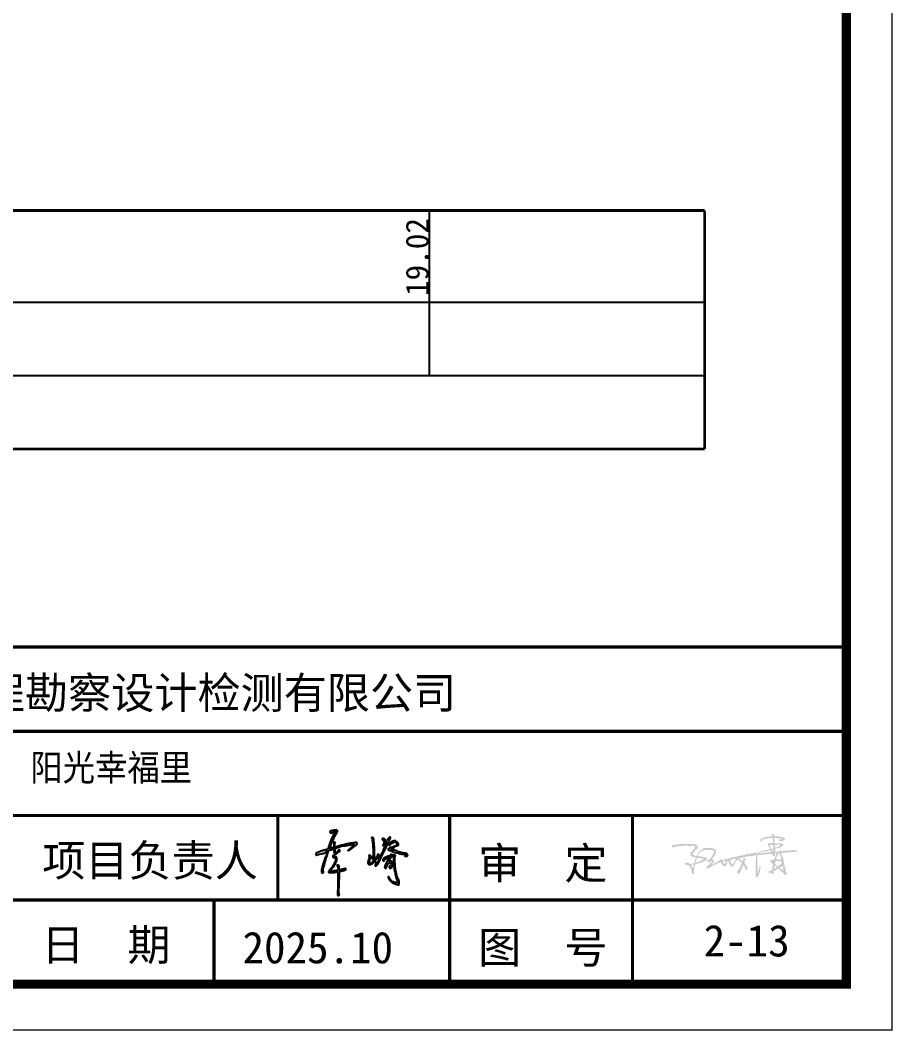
# Model space of a CAD drawing. Header units: millimetres. Extents: x -255 to 9196, y 129 to 426.
# Drawn here: x 5660.4 to 5755.6, y 129.3 to 239.4 of the extents above; entities that cross this region are included whole.
import ezdxf
from ezdxf.enums import TextEntityAlignment as Align

# ---------------------------------------------------------------- set-up
doc = ezdxf.new("R2010")
doc.units = ezdxf.units.MM
doc.layers.add('不打印', color=7, linetype='Continuous', plot=False)
doc.layers.add('地质-图框', color=7, linetype='Continuous')
doc.layers.add('地质-标注栏', color=7, linetype='Continuous')
doc.styles.add('LZ_PMT_LINE', font='', dxfattribs={"height": 2})
doc.styles.get("Standard").update_dxf_attribs({"font": 'simfang.ttf', "height": 2.5})
doc.styles.add('标注栏数据', font='simfang.ttf', dxfattribs={"width": 0.7, "height": 2.5})
doc.styles.get('LZ_PMT_LINE').set_extended_font_data('SimSun')

msp = doc.modelspace()

# ---------------------------------------------------------------- hatches: boundary and pattern name
at = {"linetype": 'Continuous'}
h = msp.add_hatch(color=0, dxfattribs=at)
edge = h.paths.add_edge_path()
edge.add_spline(control_points=[(5694.82, 151), (5694.82, 151), (5694.6, 150.97), (5694.47, 150.9), (5694.31, 150.82), (5694.19, 150.88), (5694.16, 150.96), (5694.2, 151.06), (5694.34, 151.04), (5694.51, 151.12), (5694.72, 151.15), (5695.03, 151.18), (5695, 150.96), (5694.94, 150.81), (5694.84, 150.66), (5694.75, 150.5), (5694.64, 150.33), (5694.54, 150.11), (5694.45, 149.84), (5694.31, 149.64), (5694.27, 149.43), (5694.21, 149.32), (5694.11, 149.16), (5694.28, 149.17), (5694.38, 149.22), (5694.51, 149.23), (5694.66, 149.25), (5694.59, 149.49), (5694.63, 149.64), (5694.59, 149.84), (5694.77, 149.84), (5694.71, 149.64), (5694.74, 149.49), (5694.72, 149.34), (5694.78, 149.25), (5694.98, 149.37), (5695.26, 149.42), (5695.67, 149.55), (5696.07, 149.63), (5696.46, 149.73), (5696.79, 149.73), (5697.01, 149.8), (5697.19, 149.73), (5697.09, 149.52), (5696.85, 149.35), (5696.56, 149.14), (5696.3, 148.98), (5696.18, 148.92), (5696.11, 148.89), (5696.21, 149), (5696.3, 149.07), (5696.5, 149.2), (5696.66, 149.34), (5696.79, 149.44), (5696.83, 149.55), (5696.67, 149.6), (5696.02, 149.38), (5695.39, 149.47), (5694.72, 149.11), (5694.75, 149.07), (5694.72, 148.95), (5694.77, 148.83), (5694.75, 148.68), (5694.84, 148.63), (5694.91, 148.75), (5695.02, 148.83), (5695.11, 148.92), (5695.18, 149), (5695.27, 148.98), (5695.25, 148.82), (5695.07, 148.73), (5694.91, 148.54), (5694.76, 148.45), (5694.67, 148.36), (5694.67, 148.29), (5694.7, 148.17), (5694.93, 148.24), (5694.98, 147.92), (5694.84, 147.58), (5694.62, 147.19), (5694.38, 146.87), (5694.24, 146.77), (5694.2, 146.68), (5694.38, 146.63), (5694.56, 146.7), (5694.83, 146.72), (5694.97, 146.74), (5695.09, 146.76), (5695.06, 146.91), (5695.06, 147.02), (5695.06, 147.18), (5694.93, 147.19), (5694.96, 147.38), (5695.2, 147.28), (5695.16, 147.06), (5695.22, 146.93), (5695.18, 146.77), (5695.47, 146.87), (5695.63, 146.9), (5695.81, 146.94), (5695.89, 146.98), (5695.91, 146.94), (5695.92, 146.9), (5695.92, 146.86), (5695.91, 146.81), (5695.86, 146.81), (5695.68, 146.74), (5695.49, 146.69), (5695.28, 146.67), (5695.26, 146.65), (5695.22, 146.65), (5695.24, 146.62), (5695.18, 146.28), (5695.23, 145.64), (5695.16, 144.87), (5695.15, 144.35), (5695.23, 144.12), (5695.18, 143.99), (5694.99, 144.04), (5695.03, 144.87), (5695.04, 145.58), (5695.03, 146.31), (5695.06, 146.49), (5695.02, 146.54), (5695, 146.6), (5694.81, 146.57), (5694.55, 146.5), (5694.29, 146.54), (5694.07, 146.48), (5694.05, 146.55), (5694.03, 146.61), (5694.06, 146.71), (5694.17, 146.87), (5694.44, 147.09), (5694.61, 147.43), (5694.74, 147.71), (5694.81, 147.89), (5694.82, 148.1), (5694.64, 148.16), (5694.47, 148.2), (5694.49, 148.36), (5694.61, 148.42), (5694.71, 148.48), (5694.73, 148.6), (5694.61, 148.67), (5694.6, 148.84), (5694.66, 149), (5694.57, 149.1), (5694.39, 149.01), (5694.22, 149), (5694.02, 148.91), (5693.98, 148.62), (5693.83, 148.22), (5693.63, 147.67), (5693.56, 147.23), (5693.42, 146.96), (5693.46, 146.82), (5693.44, 146.7), (5693.51, 146.6), (5693.47, 146.52), (5693.43, 146.47), (5693.36, 146.48), (5693.27, 146.49), (5693.25, 146.64), (5693.31, 147.16), (5693.54, 147.84), (5693.81, 148.51), (5693.81, 148.76), (5693.9, 148.86), (5693.77, 148.85), (5693.66, 148.57), (5693.18, 148.57), (5692.84, 148.49), (5692.71, 148.4), (5692.63, 148.46), (5692.64, 148.58), (5692.79, 148.69), (5693.04, 148.77), (5693.36, 148.93), (5693.67, 148.97), (5693.85, 149.05), (5693.98, 149.04), (5693.99, 149.26), (5694.23, 149.77), (5694.35, 150.46), (5694.75, 150.81), (5694.8, 150.89), (5694.83, 150.93), (5694.84, 150.96), (5694.86, 150.99), (5694.82, 151), (5694.82, 151)], knot_values=[0, 0, 0, 0, 0.197659, 0.38152, 0.566109, 0.652135, 0.748753, 0.807036, 0.92578, 1.122031, 1.368988, 1.626652, 1.76802, 1.918621, 2.118344, 2.300641, 2.476901, 2.727997, 3.020459, 3.30281, 3.467088, 3.639635, 3.748419, 3.829445, 4.003086, 4.123696, 4.214806, 4.40081, 4.667341, 4.776567, 4.878347, 5.011798, 5.239779, 5.391232, 5.421408, 5.561877, 5.912571, 6.38166, 6.788598, 7.158235, 7.581854, 7.75821, 7.879208, 8.024703, 8.302733, 8.776744, 9.113748, 9.171835, 9.21185, 9.282009, 9.431192, 9.655122, 9.945004, 10.084012, 10.156313, 10.23478, 10.492922, 12.265977, 12.308224, 12.341497, 12.381398, 12.643767, 12.73859, 12.784271, 12.894334, 13.057034, 13.22312, 13.293963, 13.355493, 13.427134, 13.691979, 13.931156, 14.154695, 14.230531, 14.280349, 14.357953, 14.559753, 14.73671, 15.127693, 15.701362, 16.09181, 16.245167, 16.284172, 16.325965, 16.693564, 16.937976, 17.092889, 17.140175, 17.268068, 17.432612, 17.543247, 17.640717, 17.742204, 17.919021, 18.124187, 18.330875, 18.38331, 18.514374, 18.915136, 19.05586, 19.094889, 19.129342, 19.171939, 19.2281, 19.253164, 19.30045, 19.335915, 19.866366, 19.900833, 19.91431, 19.956102, 19.971506, 20.016335, 20.975658, 21.868584, 22.374573, 22.482502, 22.597173, 22.697846, 22.941553, 24.708467, 25.088101, 25.161193, 25.220954, 25.277606, 25.350797, 25.711986, 26.113546, 26.20435, 26.256258, 26.30822, 26.383415, 26.54161, 26.923438, 27.405824, 27.649529, 27.849929, 27.988286, 28.210288, 28.334066, 28.448614, 28.601664, 28.712075, 28.802319, 28.905249, 29.053216, 29.28859, 29.3441, 29.421244, 29.800842, 29.895833, 30.034219, 30.598059, 31.241971, 31.744499, 31.964954, 32.082734, 32.192402, 32.311997, 32.392136, 32.448377, 32.505145, 32.585331, 32.68582, 32.890345, 34.212601, 34.822842, 34.959792, 35.019354, 35.099489, 35.175216, 35.910229, 36.17828, 36.27437, 36.332015, 36.438545, 36.566652, 36.87459, 37.22398, 37.642874, 37.759289, 37.851306, 37.959659, 38.310672, 39.66111, 39.8191, 39.895663, 39.943134, 39.968266, 39.993907, 40.020381, 40.020381, 40.020381, 40.020381], degree=3, periodic=0)
h = msp.add_hatch(color=0, dxfattribs=at)
edge = h.paths.add_edge_path()
edge.add_spline(control_points=[(5698.75, 150.19), (5698.75, 150.19), (5698.7, 150.37), (5698.87, 150.36), (5698.96, 150.23), (5698.99, 149.93), (5699.04, 149.38), (5699.02, 148.81), (5699.05, 148.29), (5699.08, 148.13), (5699.06, 147.94), (5699.13, 147.99), (5699.15, 148.1), (5699.25, 148.18), (5699.33, 148.25), (5699.35, 148.33), (5699.34, 148.41), (5699.36, 148.53), (5699.46, 148.52), (5699.54, 148.47), (5699.52, 148.38), (5699.46, 148.31), (5699.49, 148.22), (5699.57, 148.2), (5699.64, 148.28), (5699.88, 148.6), (5700.04, 149.21), (5700.28, 149.54), (5700.42, 149.81), (5700.24, 149.77), (5700.22, 149.63), (5700.13, 149.53), (5700.06, 149.44), (5699.91, 149.48), (5700.01, 149.61), (5700.05, 149.7), (5700.08, 149.76), (5700.09, 149.81), (5700.05, 149.85), (5700.07, 149.92), (5700.03, 149.99), (5699.96, 150.06), (5699.84, 150.09), (5699.87, 150.18), (5699.91, 150.23), (5699.94, 150.22), (5699.99, 150.22), (5700.05, 150.21), (5700.12, 150.18), (5700.22, 150.15), (5700.19, 150.05), (5700.13, 149.98), (5700.13, 149.9), (5700.13, 149.78), (5700.28, 149.92), (5700.41, 150.06), (5700.56, 150.26), (5700.7, 150.38), (5700.79, 150.35), (5700.79, 150.24), (5700.68, 150.09), (5700.41, 149.33), (5699.9, 148.52), (5699.57, 147.67), (5699.39, 147.43), (5699.31, 147.35), (5699.28, 147.25), (5699.19, 147.25), (5699.09, 147.22), (5699.1, 147.34), (5699.17, 147.41), (5699.18, 147.5), (5699.19, 147.64), (5699.26, 147.6), (5699.29, 147.58), (5699.36, 147.57), (5699.39, 147.71), (5699.48, 147.78), (5699.53, 147.92), (5699.43, 148.01), (5699.45, 148.12), (5699.33, 148.18), (5699.29, 147.98), (5699.15, 147.88), (5699.05, 147.69), (5698.91, 147.55), (5698.75, 147.45), (5698.59, 147.37), (5698.44, 147.37), (5698.31, 147.46), (5698.33, 147.72), (5698.41, 147.96), (5698.47, 148.21), (5698.41, 148.36), (5698.49, 148.44), (5698.57, 148.4), (5698.62, 148.3), (5698.75, 148.24), (5698.82, 148.17), (5698.89, 148.1), (5698.94, 148.19), (5698.89, 148.37), (5698.91, 148.81), (5698.86, 149.31), (5698.85, 149.75), (5698.77, 149.98), (5698.84, 150.11), (5698.75, 150.19), (5698.75, 150.19)], knot_values=[0, 0, 0, 0, 0.151641, 0.238659, 0.376664, 0.590515, 1.141021, 2.014882, 2.347755, 2.615323, 2.676021, 2.710593, 2.804102, 3.007035, 3.061602, 3.13322, 3.245143, 3.315186, 3.427304, 3.477072, 3.564265, 3.655727, 3.739894, 3.799056, 3.87173, 4.029935, 5.057343, 5.495043, 5.597064, 5.685824, 5.870477, 5.988218, 6.103187, 6.183129, 6.327156, 6.441553, 6.499549, 6.531273, 6.581438, 6.655339, 6.72585, 6.812621, 6.931223, 7.021295, 7.055988, 7.084035, 7.115588, 7.194681, 7.265663, 7.364865, 7.435714, 7.528285, 7.616981, 7.694766, 7.78323, 8.036039, 8.413504, 8.498284, 8.569266, 8.640116, 8.796808, 9.11983, 11.055099, 11.664171, 11.835983, 11.928577, 12.010113, 12.106825, 12.184086, 12.258206, 12.373062, 12.483201, 12.58762, 12.624928, 12.680159, 12.714126, 12.812598, 13.001774, 13.096833, 13.217036, 13.332331, 13.402875, 13.528845, 13.768977, 13.951307, 14.158673, 14.352187, 14.53796, 14.658549, 14.786357, 14.957076, 15.350749, 15.580771, 15.713776, 15.795278, 15.84804, 15.944469, 16.12046, 16.24941, 16.284195, 16.350242, 16.460828, 16.859637, 17.639134, 17.969349, 18.182657, 18.322554, 18.394148, 18.394148, 18.394148, 18.394148], degree=3, periodic=0)
edge = h.paths.add_edge_path()
edge.add_spline(control_points=[(5698.53, 148.08), (5698.53, 148.08), (5698.59, 148.16), (5698.68, 148.15), (5698.74, 148.06), (5698.84, 147.99), (5698.96, 147.97), (5698.99, 147.88), (5698.93, 147.81), (5698.87, 147.7), (5698.75, 147.56), (5698.6, 147.52), (5698.42, 147.56), (5698.48, 147.73), (5698.49, 147.88), (5698.51, 147.97), (5698.53, 148.08), (5698.53, 148.08)], knot_values=[0, 0, 0, 0, 0.075273, 0.154812, 0.252221, 0.377888, 0.530519, 0.569008, 0.63793, 0.773479, 0.964927, 1.137476, 1.253643, 1.402924, 1.561683, 1.692143, 1.765906, 1.765906, 1.765906, 1.765906], degree=3, periodic=0)
h = msp.add_hatch(color=0, dxfattribs=at)
edge = h.paths.add_edge_path()
edge.add_spline(control_points=[(5700.67, 149.48), (5700.67, 149.48), (5700.6, 149.51), (5700.63, 149.59), (5700.66, 149.65), (5700.69, 149.74), (5700.8, 149.79), (5700.9, 149.87), (5701.04, 149.93), (5701.16, 149.96), (5701.29, 150.01), (5701.34, 149.93), (5701.43, 149.91), (5701.51, 149.81), (5701.66, 149.74), (5701.68, 149.59), (5701.65, 149.45), (5701.33, 149.45), (5701.16, 149.18), (5700.92, 149.15), (5700.79, 148.99), (5701.36, 148.94), (5701.7, 148.76), (5702.19, 148.67), (5702.52, 148.61), (5702.65, 148.51), (5702.68, 148.4), (5702.63, 148.31), (5702.51, 148.3), (5702.44, 148.3), (5702.34, 148.32), (5702.38, 148.38), (5702.43, 148.4), (5702.46, 148.53), (5701.92, 148.47), (5701.6, 148.67), (5701.1, 148.74), (5700.84, 148.87), (5700.67, 148.96), (5700.53, 148.97), (5700.51, 149.06), (5700.57, 149.18), (5700.84, 149.22), (5701.12, 149.37), (5701.37, 149.44), (5701.58, 149.57), (5701.49, 149.72), (5701.37, 149.76), (5701.28, 149.87), (5701.14, 149.86), (5701.03, 149.72), (5700.85, 149.66), (5700.73, 149.56), (5700.72, 149.48), (5700.67, 149.48), (5700.67, 149.48)], knot_values=[0, 0, 0, 0, 0.068569, 0.120283, 0.209334, 0.288456, 0.410161, 0.543077, 0.67672, 0.831793, 0.968421, 0.997207, 1.096469, 1.208819, 1.397135, 1.525038, 1.6288, 1.79443, 2.318001, 2.461788, 2.508986, 2.880792, 3.402072, 4.029968, 4.268004, 4.406366, 4.496694, 4.587713, 4.670899, 4.818574, 4.863121, 4.909296, 4.982462, 5.020931, 5.274915, 5.995984, 6.445824, 6.716471, 6.880111, 7.020502, 7.069661, 7.134015, 7.408033, 7.793483, 8.071446, 8.264313, 8.338473, 8.530902, 8.628222, 8.742587, 8.884205, 9.139889, 9.29114, 9.346422, 9.364859, 9.364859, 9.364859, 9.364859], degree=3, periodic=0)
h = msp.add_hatch(color=256)
edge = h.paths.add_edge_path(flags=16)
edge.add_spline(control_points=[(5737.06, 147.65), (5737.05, 147.62), (5737.05, 147.57), (5737.11, 147.52), (5737.16, 147.49), (5737.21, 147.48), (5737.28, 147.49), (5737.29, 147.56), (5737.33, 147.61), (5737.35, 147.67), (5737.37, 147.72), (5737.35, 147.78), (5737.28, 147.78), (5737.21, 147.76), (5737.14, 147.75), (5737.12, 147.68), (5737.07, 147.69), (5737.06, 147.67), (5737.06, 147.65), (5737.06, 147.65)], knot_values=[0, 0, 0, 0, 1.094844, 2.010583, 2.936971, 3.772058, 4.559337, 5.371692, 6.406572, 7.298431, 8.125414, 8.707814, 9.723429, 10.914867, 11.774738, 12.831234, 13.232699, 13.516351, 13.791121, 13.791121, 13.791121, 13.791121], degree=3, periodic=0)
edge = h.paths.add_edge_path()
edge.add_spline(control_points=[(5731.47, 149.27), (5731.47, 149.31), (5731.47, 149.39), (5731.48, 149.45), (5731.47, 149.5), (5731.53, 149.5), (5731.65, 149.52), (5731.89, 149.57), (5732.2, 149.59), (5732.47, 149.64), (5732.72, 149.63), (5732.98, 149.63), (5733.25, 149.64), (5733.55, 149.63), (5733.76, 149.64), (5733.98, 149.63), (5734.11, 149.53), (5734.28, 149.46), (5734.32, 149.28), (5734.24, 149.08), (5734.02, 148.95), (5733.91, 148.72), (5733.76, 148.64), (5733.72, 148.5), (5733.91, 148.42), (5734.14, 148.24), (5734.24, 148.46), (5734.31, 148.62), (5734.48, 148.82), (5734.7, 149.01), (5734.91, 149.15), (5735.18, 149.21), (5735.46, 149.18), (5735.79, 149.21), (5736.03, 149.12), (5736.23, 149.02), (5736.27, 148.82), (5736.29, 148.62), (5736.16, 148.4), (5736.03, 148.19), (5735.9, 148.06), (5735.8, 147.98), (5735.84, 147.89), (5735.95, 147.96), (5736.09, 147.79), (5736.02, 147.56), (5735.86, 147.5), (5735.83, 147.42), (5735.86, 147.33), (5736.01, 147.44), (5736.1, 147.55), (5736.28, 147.6), (5736.41, 147.69), (5736.57, 147.77), (5736.68, 147.88), (5736.82, 147.98), (5736.93, 147.93), (5737.01, 147.8), (5737.19, 147.93), (5737.6, 148.03), (5738.29, 148.22), (5739.17, 148.4), (5740.02, 148.58), (5740.71, 148.7), (5741.23, 148.85), (5741.56, 148.89), (5741.82, 149.01), (5742, 148.99), (5742.19, 149.07), (5742.08, 149.21), (5742.05, 149.34), (5741.94, 149.45), (5741.93, 149.59), (5742, 149.71), (5742.17, 149.7), (5742.32, 149.75), (5742.49, 149.69), (5742.52, 149.81), (5742.51, 149.96), (5742.48, 150.11), (5742.49, 150.33), (5742.27, 150.28), (5742.07, 150.28), (5741.84, 150.22), (5741.6, 150.21), (5741.42, 150.14), (5741.28, 150.07), (5741.24, 149.97), (5741.26, 149.9), (5741.19, 149.84), (5741.13, 149.92), (5741.12, 150.02), (5741.14, 150.19), (5741.37, 150.28), (5741.59, 150.37), (5741.85, 150.43), (5742.09, 150.42), (5742.26, 150.5), (5742.47, 150.42), (5742.42, 150.56), (5742.39, 150.62), (5742.38, 150.69), (5742.4, 150.76), (5742.49, 150.76), (5742.58, 150.72), (5742.67, 150.63), (5742.65, 150.54), (5742.65, 150.44), (5742.83, 150.52), (5743, 150.45), (5743.25, 150.43), (5743.48, 150.4), (5743.65, 150.31), (5743.78, 150.24), (5743.81, 150.13), (5743.77, 150.05), (5743.67, 150.01), (5743.53, 149.97), (5743.37, 149.94), (5743.24, 149.96), (5743.16, 150), (5743.07, 149.99), (5743.06, 150.07), (5743.07, 150.16), (5743.22, 150.12), (5743.34, 150.13), (5743.44, 150.13), (5743.53, 150.11), (5743.52, 150.18), (5743.4, 150.23), (5743.24, 150.25), (5743.04, 150.25), (5742.89, 150.29), (5742.78, 150.32), (5742.68, 150.33), (5742.65, 150.22), (5742.67, 150.08), (5742.68, 149.92), (5742.64, 149.77), (5742.7, 149.7), (5742.85, 149.65), (5743.1, 149.71), (5743.35, 149.67), (5743.56, 149.69), (5743.68, 149.52), (5743.46, 149.31), (5743.18, 149.25), (5742.95, 149.14), (5742.76, 149.14), (5742.73, 149.03), (5742.76, 148.93), (5742.68, 148.7), (5742.98, 148.79), (5743.12, 148.84), (5743.27, 148.86), (5743.24, 148.97), (5743.37, 149.02), (5743.28, 148.73), (5743.76, 148.96), (5744.09, 148.88), (5744.56, 148.97), (5744.85, 148.92), (5745.02, 148.97), (5745.08, 148.91), (5745.11, 148.86), (5745.11, 148.81), (5745.09, 148.77), (5745.04, 148.78), (5744.96, 148.77), (5744.81, 148.75), (5744.51, 148.74), (5744.1, 148.74), (5743.76, 148.65), (5743.45, 148.7), (5743.38, 148.43), (5743.62, 148.17), (5743.67, 147.7), (5743.75, 147.27), (5743.89, 146.88), (5743.86, 146.56), (5744.09, 146.4), (5743.94, 146.27), (5743.78, 146.17), (5743.66, 146.51), (5743.38, 146.61), (5743.24, 146.83), (5743.12, 146.88), (5743.1, 147), (5742.88, 146.82), (5742.78, 146.73), (5742.57, 146.71), (5742.58, 146.59), (5742.63, 146.54), (5742.63, 146.44), (5742.53, 146.39), (5742.4, 146.37), (5742.36, 146.51), (5742.22, 146.48), (5742.12, 146.47), (5742.01, 146.52), (5742.03, 146.67), (5742.19, 146.7), (5742.3, 146.74), (5742.46, 146.79), (5742.37, 146.97), (5742.47, 147.12), (5742.44, 147.27), (5742.52, 147.44), (5742.37, 147.53), (5742.25, 147.61), (5742.19, 147.79), (5742.33, 147.9), (5742.48, 147.9), (5742.66, 147.94), (5742.69, 148.11), (5742.78, 148.25), (5742.77, 148.39), (5742.85, 148.47), (5742.89, 148.55), (5742.83, 148.61), (5742.72, 148.61), (5742.74, 148.48), (5742.72, 148.37), (5742.58, 148.24), (5742.45, 148.37), (5742.42, 148.51), (5742.23, 148.56), (5741.88, 148.5), (5741.47, 148.47), (5741.09, 148.46), (5740.93, 148.41), (5740.79, 148.44), (5740.78, 148.34), (5740.77, 148.22), (5740.79, 147.98), (5740.8, 147.67), (5740.79, 147.28), (5740.87, 146.87), (5740.79, 146.67), (5740.81, 146.47), (5740.86, 146.52), (5740.86, 146.59), (5740.92, 146.67), (5740.96, 146.78), (5740.96, 146.91), (5741.04, 147.01), (5741.02, 147.12), (5741.05, 147.19), (5741.06, 147.28), (5741.11, 147.25), (5741.17, 147.18), (5741.1, 146.98), (5741.09, 146.76), (5741.06, 146.53), (5740.95, 146.4), (5740.97, 146.24), (5740.88, 146.1), (5740.8, 145.98), (5740.69, 145.99), (5740.63, 146.08), (5740.63, 146.24), (5740.6, 146.44), (5740.62, 146.76), (5740.61, 147.14), (5740.62, 147.71), (5740.64, 148.08), (5740.63, 148.46), (5740.34, 148.33), (5740.09, 148.32), (5739.68, 148.28), (5739.36, 148.19), (5739.04, 148.11), (5738.9, 148.11), (5738.72, 148.1), (5738.8, 148), (5738.93, 148.01), (5739.05, 147.87), (5739.1, 147.76), (5739.24, 147.72), (5739.22, 147.87), (5739.25, 147.98), (5739.33, 148.06), (5739.46, 148.11), (5739.5, 147.93), (5739.45, 147.8), (5739.36, 147.66), (5739.43, 147.52), (5739.53, 147.36), (5739.64, 147.18), (5739.76, 147), (5739.71, 146.85), (5739.59, 146.8), (5739.5, 146.89), (5739.42, 147), (5739.4, 147.14), (5739.35, 147.25), (5739.23, 147.43), (5739.19, 147.15), (5739.09, 146.96), (5738.95, 146.7), (5738.9, 146.45), (5738.75, 146.33), (5738.61, 146.42), (5738.61, 146.54), (5738.58, 146.67), (5738.71, 146.78), (5738.84, 146.93), (5738.93, 147.16), (5739.03, 147.33), (5739.08, 147.47), (5739.08, 147.58), (5738.93, 147.71), (5738.81, 147.85), (5738.64, 147.92), (5738.56, 147.89), (5738.42, 147.71), (5738.37, 147.48), (5738.22, 147.3), (5738.22, 147.18), (5738.1, 147.15), (5738.02, 147.18), (5737.91, 147.25), (5737.78, 147.36), (5737.71, 147.52), (5737.67, 147.63), (5737.63, 147.72), (5737.63, 147.77), (5737.64, 147.83), (5737.59, 147.82), (5737.5, 147.81), (5737.54, 147.64), (5737.48, 147.47), (5737.41, 147.29), (5737.26, 147.2), (5737.11, 147.2), (5737.03, 147.32), (5736.91, 147.39), (5736.86, 147.49), (5736.87, 147.65), (5736.65, 147.6), (5736.49, 147.54), (5736.27, 147.4), (5736, 147.28), (5735.71, 147.1), (5735.48, 147.02), (5735.37, 146.91), (5735.29, 146.94), (5735.25, 147), (5735.19, 147.12), (5735.31, 147.17), (5735.42, 147.26), (5735.55, 147.38), (5735.68, 147.5), (5735.75, 147.6), (5735.81, 147.65), (5735.85, 147.73), (5735.77, 147.79), (5735.67, 147.74), (5735.61, 147.62), (5735.48, 147.61), (5735.37, 147.66), (5735.33, 147.75), (5735.35, 147.87), (5735.5, 147.88), (5735.65, 148.05), (5735.82, 148.2), (5735.91, 148.41), (5736.02, 148.54), (5736.06, 148.69), (5736.1, 148.85), (5735.98, 148.93), (5735.81, 148.99), (5735.62, 148.94), (5735.41, 149.01), (5735.25, 148.98), (5735.07, 148.98), (5734.91, 148.95), (5734.78, 148.89), (5734.66, 148.85), (5734.59, 148.77), (5734.48, 148.68), (5734.37, 148.58), (5734.34, 148.45), (5734.28, 148.4), (5734.27, 148.28), (5734.41, 148.31), (5734.53, 148.3), (5734.68, 148.25), (5734.85, 148.26), (5734.98, 148.19), (5735.11, 148.19), (5735.2, 148.14), (5735.29, 148.12), (5735.31, 148.03), (5735.31, 147.96), (5735.24, 147.87), (5735.05, 147.77), (5734.8, 147.64), (5734.52, 147.57), (5734.31, 147.47), (5734.16, 147.47), (5734.01, 147.45), (5733.99, 147.27), (5733.93, 147.11), (5733.87, 146.89), (5733.9, 146.68), (5733.92, 146.49), (5733.86, 146.35), (5733.66, 146.32), (5733.66, 146.56), (5733.63, 146.79), (5733.52, 147.02), (5733.39, 147.24), (5733.19, 147.37), (5732.99, 147.33), (5732.9, 147.44), (5732.89, 147.59), (5733.03, 147.59), (5733.17, 147.59), (5733.35, 147.57), (5733.55, 147.36), (5733.73, 147.56), (5733.96, 147.52), (5733.95, 147.7), (5734, 147.84), (5734.03, 148), (5734.07, 148.1), (5734.12, 148.21), (5733.96, 148.13), (5733.85, 148.22), (5733.7, 148.26), (5733.54, 148.3), (5733.48, 148.43), (5733.47, 148.55), (5733.53, 148.72), (5733.71, 148.88), (5733.92, 149.05), (5733.96, 149.25), (5734, 149.43), (5733.82, 149.43), (5733.59, 149.43), (5733.25, 149.42), (5732.9, 149.45), (5732.58, 149.4), (5732.27, 149.4), (5731.96, 149.39), (5731.71, 149.27), (5731.6, 149.26), (5731.47, 149.26), (5731.47, 149.27)], knot_values=[0, 0, 0, 0, 1.976312, 3.018367, 3.269898, 3.749702, 4.834006, 9.62362, 13.452743, 18.627688, 21.612948, 24.346242, 29.741381, 33.302581, 37.366558, 39.173731, 42.502539, 44.546889, 46.627753, 49.567369, 53.604173, 57.284866, 59.75768, 61.074803, 62.326696, 67.979375, 69.132216, 71.889253, 75.683349, 80.376133, 84.739519, 86.490853, 92.234156, 97.068019, 100.429757, 103.693796, 105.598345, 109.17742, 112.023186, 116.60901, 119.542734, 120.725083, 121.411546, 123.11809, 124.588039, 129.410696, 130.720715, 131.927345, 132.512105, 134.442431, 137.229942, 139.767682, 141.969606, 144.264473, 147.202208, 149.156303, 150.995179, 151.77243, 155.250043, 157.768724, 171.532936, 185.086132, 197.290427, 209.084545, 215.623844, 220.562481, 223.780967, 227.404624, 228.938971, 231.18602, 232.99334, 235.279714, 237.39077, 238.413247, 240.945245, 243.852354, 245.95977, 246.754168, 248.413036, 252.429649, 254.024041, 256.622344, 259.532533, 263.465936, 266.597203, 270.043433, 271.790493, 273.165009, 274.278271, 275.155617, 275.96863, 278.137574, 279.489418, 282.933465, 287.218074, 290.631735, 294.43893, 297.066035, 299.279555, 300.631477, 301.741743, 302.480205, 303.51679, 304.510579, 305.744526, 308.045667, 309.10708, 309.738011, 311.721468, 314.587144, 318.560317, 321.978382, 324.929444, 326.726307, 328.375842, 329.212915, 330.25815, 332.912487, 335.737852, 337.322197, 338.464063, 339.540303, 340.517248, 341.291475, 343.24226, 345.424661, 346.906066, 347.790693, 348.283761, 349.37956, 352.817893, 355.786154, 358.093634, 359.322049, 360.782347, 361.645093, 363.565636, 367.250663, 368.807935, 369.801923, 370.698936, 375.382624, 380.290659, 382.057817, 384.048911, 387.541174, 392.467198, 396.884683, 398.870852, 399.463262, 401.525914, 403.50169, 407.635898, 409.387035, 411.233271, 412.280452, 413.20357, 415.190434, 419.044115, 426.82695, 433.696307, 438.234604, 439.880328, 440.5342, 441.546128, 442.183141, 442.753004, 443.168649, 444.25252, 446.435187, 449.787888, 457.012911, 463.817808, 466.622312, 467.653782, 474.772731, 480.221843, 487.75307, 493.758919, 498.268061, 500.770469, 503.126663, 504.93944, 508.215227, 514.602973, 517.725651, 519.162893, 519.653701, 522.57407, 525.985365, 528.091346, 529.420767, 530.44176, 531.074818, 533.51958, 534.412854, 536.192404, 538.038156, 539.769774, 540.822907, 542.444399, 544.691107, 546.792547, 548.016807, 551.031041, 552.848139, 555.141276, 557.888754, 559.117839, 562.162851, 564.274516, 565.814007, 568.969099, 570.805367, 573.405532, 575.322644, 577.850069, 578.932876, 580.303886, 580.965396, 582.395387, 583.584192, 585.599442, 587.646145, 589.914983, 591.789159, 593.27422, 597.94608, 607.063846, 611.402782, 614.073872, 615.321987, 615.878503, 617.519975, 620.919802, 626.227157, 631.278458, 637.955565, 642.446505, 643.232821, 643.760483, 644.456326, 646.177092, 647.742257, 649.719808, 651.636288, 652.979528, 654.238301, 655.194152, 655.659487, 656.394987, 659.092563, 663.591374, 666.73103, 668.397875, 670.738048, 673.250698, 675.453964, 676.439317, 677.660828, 679.829027, 683.261807, 686.437325, 693.520123, 699.871158, 710.80178, 711.665262, 714.371367, 719.852061, 724.798696, 731.582425, 735.049173, 737.977924, 739.413207, 740.181114, 742.294893, 744.847896, 747.080249, 748.01495, 749.656081, 751.744516, 753.156469, 754.723524, 756.064382, 759.453584, 761.036376, 762.882106, 765.701193, 769.323154, 772.347842, 774.172791, 775.585183, 777.013936, 779.293074, 781.697647, 782.695741, 785.087573, 787.226283, 790.776274, 796.031545, 799.610519, 801.573474, 803.326881, 805.300637, 806.912735, 808.495868, 812.035945, 815.779267, 818.869602, 820.811829, 822.125877, 823.541907, 828.940789, 830.302191, 831.031036, 832.606796, 840.023967, 840.684534, 842.883131, 844.244533, 845.363175, 846.535711, 849.926761, 852.286909, 854.171399, 855.113645, 856.128269, 856.673621, 857.147526, 858.050728, 860.090115, 862.716938, 866.384136, 867.936357, 870.065038, 872.061231, 873.982345, 875.67185, 877.131449, 879.445427, 882.719542, 885.677448, 890.574174, 895.673374, 900.269723, 901.080783, 902.0814, 903.195863, 904.760709, 906.51745, 907.912156, 911.149921, 913.959999, 915.505406, 916.565642, 917.656816, 918.348052, 920.340725, 921.570186, 923.703426, 925.112377, 926.520541, 927.902372, 929.517787, 932.398315, 937.179688, 939.59686, 942.195605, 944.091548, 946.864224, 947.8244, 950.291283, 954.566441, 955.923755, 959.676397, 961.5313, 963.693704, 966.5664, 967.727809, 969.03891, 971.169049, 973.960761, 975.413252, 976.517354, 977.539594, 979.222904, 980.846563, 983.344484, 985.952933, 988.091281, 989.728729, 991.182119, 992.528204, 993.655163, 994.585274, 995.88215, 998.258073, 1003.821633, 1008.058251, 1010.833525, 1013.583601, 1014.67668, 1017.228742, 1019.702485, 1022.748285, 1026.782974, 1029.033757, 1031.10648, 1032.665939, 1035.775685, 1038.774974, 1043.505154, 1046.495812, 1049.996333, 1053.115253, 1054.040804, 1056.294707, 1057.620278, 1059.043068, 1062.953747, 1065.090649, 1070.123473, 1071.433068, 1073.272203, 1075.944948, 1078.502315, 1080.15249, 1081.014965, 1082.574426, 1084.823859, 1086.961129, 1089.405106, 1091.419354, 1092.609896, 1094.709199, 1098.735043, 1103.263313, 1105.737056, 1107.750914, 1109.564562, 1112.173013, 1118.219875, 1124.030812, 1127.369626, 1132.591904, 1137.489058, 1140.639116, 1143.742249, 1144.231568, 1144.231568, 1144.231568, 1144.231568], degree=3, periodic=0)
edge = h.paths.add_edge_path(flags=16)
edge.add_spline(control_points=[(5737.83, 147.83), (5737.85, 147.79), (5737.88, 147.7), (5737.89, 147.58), (5737.96, 147.49), (5738.03, 147.4), (5738.13, 147.42), (5738.21, 147.48), (5738.25, 147.6), (5738.29, 147.71), (5738.35, 147.8), (5738.39, 147.86), (5738.43, 147.92), (5738.46, 147.98), (5738.41, 148.05), (5738.28, 147.99), (5738.13, 147.98), (5738, 147.92), (5737.89, 147.91), (5737.82, 147.87), (5737.83, 147.84), (5737.83, 147.83)], knot_values=[0, 0, 0, 0, 2.065977, 3.778019, 5.026363, 7.020016, 7.991516, 9.334166, 11.098954, 13.338472, 14.354147, 15.643986, 16.805999, 17.506465, 18.120776, 20.055848, 22.53053, 24.848178, 26.280873, 27.23305, 27.71727, 27.71727, 27.71727, 27.71727], degree=3, periodic=0)
edge = h.paths.add_edge_path(flags=17)
edge.add_spline(control_points=[(5742.19, 148.93), (5742.21, 148.93), (5742.25, 148.9), (5742.26, 148.83), (5742.29, 148.78), (5742.25, 148.69), (5742.04, 148.75), (5741.85, 148.67), (5741.64, 148.7), (5741.47, 148.65), (5741.24, 148.64), (5741.01, 148.61), (5740.79, 148.61), (5740.65, 148.52), (5740.56, 148.59), (5740.78, 148.67), (5740.89, 148.67), (5741.08, 148.71), (5741.25, 148.71), (5741.41, 148.77), (5741.57, 148.79), (5741.74, 148.83), (5741.9, 148.86), (5742.04, 148.9), (5742.11, 148.94), (5742.16, 148.94), (5742.18, 148.93), (5742.19, 148.93)], knot_values=[0, 0, 0, 0, 0.777686, 1.929051, 2.760418, 3.308433, 5.798843, 10.064954, 12.451385, 14.874019, 17.777373, 22.090389, 25.106741, 27.549329, 27.908396, 29.455131, 33.457187, 35.066045, 37.764147, 40.527792, 42.5051, 44.669727, 48.209364, 49.784594, 50.888217, 51.544484, 51.936834, 51.936834, 51.936834, 51.936834], degree=3, periodic=0)
edge = h.paths.add_edge_path(flags=16)
edge.add_spline(control_points=[(5742.39, 148.97), (5742.4, 148.94), (5742.42, 148.89), (5742.46, 148.85), (5742.52, 148.81), (5742.53, 148.89), (5742.52, 148.95), (5742.53, 149.01), (5742.5, 149.04), (5742.45, 149.03), (5742.42, 149.02), (5742.37, 149), (5742.39, 148.98), (5742.39, 148.97)], knot_values=[0, 0, 0, 0, 1.245613, 2.175218, 2.84887, 3.463701, 4.88207, 5.540711, 6.008538, 6.560514, 7.449846, 7.84399, 8.22639, 8.22639, 8.22639, 8.22639], degree=3, periodic=0)
edge = h.paths.add_edge_path(flags=16)
edge.add_spline(control_points=[(5742.17, 149.51), (5742.15, 149.51), (5742.12, 149.45), (5742.16, 149.36), (5742.22, 149.28), (5742.24, 149.2), (5742.28, 149.15), (5742.31, 149.08), (5742.38, 149.09), (5742.44, 149.11), (5742.48, 149.15), (5742.53, 149.16), (5742.53, 149.2), (5742.53, 149.3), (5742.57, 149.44), (5742.49, 149.54), (5742.4, 149.53), (5742.32, 149.52), (5742.25, 149.53), (5742.2, 149.53), (5742.17, 149.54), (5742.16, 149.52), (5742.17, 149.52), (5742.17, 149.51)], knot_values=[0, 0, 0, 0, 0.861244, 2.431031, 3.852702, 5.085635, 5.85594, 6.934384, 7.860311, 8.665001, 9.656767, 10.144616, 10.436036, 11.285115, 14.912628, 15.689596, 16.719567, 18.186906, 19.266269, 19.953127, 20.276731, 20.450871, 20.557842, 20.557842, 20.557842, 20.557842], degree=3, periodic=0)
edge = h.paths.add_edge_path(flags=16)
edge.add_spline(control_points=[(5742.72, 149.48), (5742.72, 149.45), (5742.71, 149.39), (5742.71, 149.31), (5742.71, 149.25), (5742.76, 149.23), (5742.82, 149.22), (5742.87, 149.26), (5742.93, 149.3), (5743.01, 149.33), (5743.09, 149.33), (5743.13, 149.4), (5743.19, 149.43), (5743.24, 149.44), (5743.28, 149.44), (5743.33, 149.45), (5743.29, 149.49), (5743.28, 149.57), (5743.14, 149.53), (5743.01, 149.55), (5742.9, 149.52), (5742.81, 149.53), (5742.77, 149.52), (5742.72, 149.53), (5742.72, 149.5), (5742.72, 149.49), (5742.72, 149.48)], knot_values=[0, 0, 0, 0, 1.627271, 2.564917, 3.463325, 4.107991, 4.704694, 5.809748, 6.927935, 7.926836, 9.222179, 10.242214, 11.082175, 11.993147, 12.703979, 13.04412, 13.515506, 14.375081, 16.367968, 18.130075, 20.108708, 21.275945, 21.825603, 22.498973, 22.613285, 22.934178, 22.934178, 22.934178, 22.934178], degree=3, periodic=0)
edge = h.paths.add_edge_path(flags=16)
edge.add_spline(control_points=[(5743.1, 148.59), (5743.07, 148.56), (5743.01, 148.49), (5742.96, 148.37), (5742.9, 148.26), (5742.92, 148.15), (5742.86, 148.08), (5742.85, 148.01), (5742.88, 147.95), (5742.97, 147.98), (5743.09, 147.97), (5743.22, 147.91), (5743.34, 147.97), (5743.38, 147.88), (5743.46, 147.97), (5743.35, 148.07), (5743.36, 148.21), (5743.3, 148.33), (5743.25, 148.44), (5743.24, 148.53), (5743.23, 148.61), (5743.18, 148.64), (5743.11, 148.64), (5743.11, 148.59), (5743.1, 148.59)], knot_values=[0, 0, 0, 0, 2.001049, 3.674502, 5.771722, 7.156147, 8.41876, 9.470853, 10.127335, 10.852845, 13.021442, 15.353893, 16.866073, 17.608889, 18.399536, 20.205357, 22.625681, 24.41842, 26.100767, 27.697592, 28.445905, 29.247463, 30.191838, 30.721959, 30.721959, 30.721959, 30.721959], degree=3, periodic=0)
edge = h.paths.add_edge_path(flags=16)
edge.add_spline(control_points=[(5742.76, 147.68), (5742.76, 147.65), (5742.74, 147.58), (5742.71, 147.46), (5742.79, 147.38), (5742.88, 147.3), (5742.96, 147.21), (5743.09, 147.17), (5743.15, 147.28), (5743.24, 147.37), (5743.36, 147.42), (5743.43, 147.52), (5743.46, 147.63), (5743.38, 147.72), (5743.28, 147.77), (5743.13, 147.74), (5743, 147.79), (5742.88, 147.75), (5742.81, 147.77), (5742.75, 147.74), (5742.76, 147.7), (5742.76, 147.68)], knot_values=[0, 0, 0, 0, 1.621992, 3.308842, 4.508909, 6.438784, 8.406396, 9.887104, 11.272649, 13.072815, 15.431049, 16.969104, 18.225996, 19.790057, 21.47997, 23.344688, 25.770547, 27.41792, 28.509462, 29.001281, 29.820485, 29.820485, 29.820485, 29.820485], degree=3, periodic=0)
edge = h.paths.add_edge_path(flags=16)
edge.add_spline(control_points=[(5742.68, 147.21), (5742.65, 147.19), (5742.62, 147.13), (5742.64, 147.04), (5742.62, 146.98), (5742.65, 146.94), (5742.69, 146.94), (5742.73, 146.99), (5742.8, 147.01), (5742.86, 147.04), (5742.91, 147.08), (5742.88, 147.13), (5742.84, 147.17), (5742.8, 147.19), (5742.77, 147.23), (5742.73, 147.24), (5742.7, 147.26), (5742.67, 147.23), (5742.69, 147.21), (5742.68, 147.21)], knot_values=[0, 0, 0, 0, 1.23237, 2.862046, 3.675794, 4.080594, 4.699096, 5.35691, 6.876583, 7.681133, 8.417953, 8.942195, 9.954773, 10.679344, 11.236603, 11.826958, 12.460554, 12.741244, 13.107108, 13.107108, 13.107108, 13.107108], degree=3, periodic=0)
edge = h.paths.add_edge_path(flags=16)
edge.add_spline(control_points=[(5743.3, 147.09), (5743.28, 147.08), (5743.24, 147.06), (5743.24, 146.99), (5743.32, 146.96), (5743.39, 146.92), (5743.45, 146.85), (5743.5, 146.8), (5743.57, 146.77), (5743.61, 146.72), (5743.67, 146.76), (5743.62, 146.83), (5743.6, 146.9), (5743.61, 146.99), (5743.58, 147.08), (5743.58, 147.16), (5743.56, 147.23), (5743.5, 147.22), (5743.47, 147.19), (5743.42, 147.16), (5743.38, 147.13), (5743.35, 147.11), (5743.32, 147.1), (5743.31, 147.09), (5743.3, 147.09)], knot_values=[0, 0, 0, 0, 1.078617, 1.584482, 2.769352, 4.19498, 5.366298, 6.581313, 7.563654, 8.507528, 8.990575, 10.154726, 11.423765, 12.462376, 13.998568, 15.210379, 16.153849, 16.746294, 17.483217, 18.246977, 18.971547, 19.662222, 19.902153, 20.241453, 20.241453, 20.241453, 20.241453], degree=3, periodic=0)
edge = h.paths.add_edge_path(flags=16)
edge.add_spline(control_points=[(5733.57, 147.28), (5733.59, 147.27), (5733.61, 147.23), (5733.64, 147.17), (5733.69, 147.11), (5733.7, 147.04), (5733.81, 147), (5733.74, 147.16), (5733.87, 147.16), (5733.86, 147.25), (5733.86, 147.31), (5733.87, 147.37), (5733.82, 147.41), (5733.74, 147.4), (5733.66, 147.36), (5733.58, 147.38), (5733.55, 147.32), (5733.56, 147.29), (5733.57, 147.28)], knot_values=[0, 0, 0, 0, 1.076924, 2.082744, 2.865184, 4.332782, 4.901003, 6.550431, 7.733202, 8.571799, 9.759042, 10.52869, 11.144503, 12.459715, 13.851956, 14.688205, 15.691416, 16.049705, 16.049705, 16.049705, 16.049705], degree=3, periodic=0)
edge = h.paths.add_edge_path(flags=16)
edge.add_spline(control_points=[(5734.2, 148.1), (5734.19, 148.04), (5734.15, 147.92), (5734.1, 147.77), (5734.06, 147.67), (5734.02, 147.55), (5734.21, 147.65), (5734.37, 147.67), (5734.62, 147.76), (5734.77, 147.9), (5734.92, 147.93), (5734.98, 148.07), (5734.69, 148.05), (5734.51, 148.13), (5734.34, 148.11), (5734.21, 148.14), (5734.2, 148.11), (5734.2, 148.1)], knot_values=[0, 0, 0, 0, 2.639694, 5.480822, 6.640847, 7.833901, 9.379189, 12.619169, 16.706763, 20.039631, 21.716381, 22.636913, 25.384768, 29.554076, 32.467188, 33.476001, 33.820235, 33.820235, 33.820235, 33.820235], degree=3, periodic=0)
h = msp.add_hatch(color=0, dxfattribs=at)
edge = h.paths.add_edge_path()
edge.add_spline(control_points=[(5700.13, 147.91), (5700.13, 147.91), (5700.1, 147.86), (5700.12, 147.8), (5700.03, 147.78), (5699.91, 147.79), (5699.94, 147.91), (5699.98, 148.06), (5700.25, 148.15), (5700.46, 148.32), (5700.71, 148.27), (5700.76, 148.38), (5700.77, 148.45), (5700.81, 148.52), (5700.87, 148.5), (5700.92, 148.5), (5700.98, 148.47), (5700.89, 148.37), (5701.11, 148.41), (5701.19, 148.42), (5701.3, 148.43), (5701.34, 148.35), (5701.28, 148.26), (5701.22, 147.95), (5701.3, 147.52), (5701.3, 146.94), (5701.44, 146.5), (5701.48, 146.08), (5701.7, 145.76), (5701.74, 145.48), (5701.72, 145.11), (5701.4, 145.28), (5701.12, 145.3), (5700.76, 145.55), (5700.65, 145.78), (5700.46, 146.05), (5700.63, 146.08), (5700.68, 145.78), (5700.96, 145.51), (5701.3, 145.44), (5701.52, 145.38), (5701.64, 145.54), (5701.36, 145.87), (5701.38, 146.32), (5701.17, 146.79), (5701.17, 147.04), (5701.16, 147.31), (5700.99, 147.19), (5700.94, 147.06), (5700.8, 146.97), (5700.58, 147.02), (5700.67, 147.26), (5700.88, 147.23), (5701.01, 147.31), (5701.1, 147.38), (5701.12, 147.53), (5701.11, 147.74), (5701.1, 147.98), (5701.12, 148.15), (5701.17, 148.29), (5701.02, 148.32), (5700.92, 148.25), (5700.8, 148.13), (5700.73, 147.95), (5700.66, 147.83), (5700.64, 147.67), (5700.8, 147.79), (5700.99, 147.76), (5701.01, 147.61), (5700.96, 147.49), (5700.83, 147.55), (5700.7, 147.52), (5700.55, 147.55), (5700.47, 147.42), (5700.47, 147.25), (5700.32, 147.14), (5700.32, 146.91), (5700.13, 147.02), (5700.15, 147.19), (5700.17, 147.37), (5700.42, 147.57), (5700.4, 147.86), (5700.71, 148.06), (5700.6, 148.16), (5700.45, 148.11), (5700.33, 148.02), (5700.2, 148.01), (5700.13, 147.91), (5700.13, 147.91)], knot_values=[0, 0, 0, 0, 0.055468, 0.108636, 0.15794, 0.287628, 0.37734, 0.476649, 0.75171, 1.123031, 1.300816, 1.366581, 1.456854, 1.512333, 1.573547, 1.619172, 1.668973, 1.725776, 1.864766, 2.013087, 2.08294, 2.139601, 2.250537, 2.381097, 3.075455, 3.543653, 4.104514, 4.464494, 4.787032, 5.203317, 5.40603, 5.616843, 5.99304, 6.370507, 6.777418, 6.94852, 7.030929, 7.122552, 7.732463, 8.067039, 8.223055, 8.316505, 8.586054, 9.28966, 9.67584, 10.05418, 10.155537, 10.294914, 10.465459, 10.604836, 10.778578, 10.941849, 11.144698, 11.309695, 11.402433, 11.470004, 11.732206, 12.043571, 12.185022, 12.283689, 12.403076, 12.505804, 12.656503, 12.905748, 13.048865, 13.138997, 13.234967, 13.485832, 13.543772, 13.672045, 13.771801, 13.919401, 14.076061, 14.176105, 14.345032, 14.547447, 14.695176, 14.823507, 14.981121, 15.175895, 15.356401, 15.862654, 16.044634, 16.091003, 16.247663, 16.464121, 16.52785, 16.655078, 16.655078, 16.655078, 16.655078], degree=3, periodic=0)

# ---------------------------------------------------------------- linework, layer by layer
at = {"const_width": 0.345}
for points in [[(5566.63, 171.11), (5750.49, 171.11), (5750.49, 134.34), (5566.63, 134.34), (5566.63, 171.11)], [(5566.63, 171.11), (5750.49, 171.11), (5750.49, 134.34), (5566.63, 134.34), (5566.63, 171.11)], [(5566.63, 161.92), (5750.49, 161.92)], [(5566.63, 152.73), (5750.49, 152.73)], [(5688.5, 152.73), (5688.5, 143.53)], [(5707.24, 152.73), (5707.24, 143.53)], [(5727.18, 143.53), (5727.18, 152.73)], [(5566.63, 143.53), (5750.49, 143.53)], [(5589.61, 143.53), (5750.49, 143.53)], [(5681.54, 143.53), (5681.54, 134.34)], [(5707.24, 143.53), (5707.24, 134.34)], [(5727.18, 134.34), (5727.18, 143.53)]]:
    msp.add_lwpolyline(points, dxfattribs=at)
at = {"color": 0}
for points, start_tangent, end_tangent in [([(5694.82, 151), (5694.63, 150.96), (5694.46, 150.89), (5694.28, 150.85), (5694.2, 150.88), (5694.17, 150.98), (5694.19, 151.03), (5694.31, 151.05), (5694.5, 151.11), (5694.74, 151.15), (5695, 151.11), (5694.99, 150.97), (5694.94, 150.83), (5694.84, 150.65), (5694.75, 150.5), (5694.66, 150.35), (5694.55, 150.12), (5694.44, 149.85), (5694.31, 149.59), (5694.27, 149.44), (5694.19, 149.28), (5694.15, 149.18), (5694.23, 149.17), (5694.4, 149.22), (5694.52, 149.23), (5694.61, 149.26), (5694.61, 149.44), (5694.61, 149.71), (5694.63, 149.82), (5694.73, 149.82), (5694.73, 149.69), (5694.73, 149.46), (5694.74, 149.31), (5694.76, 149.28), (5694.9, 149.31), (5695.23, 149.42), (5695.69, 149.55), (5696.08, 149.64), (5696.44, 149.71), (5696.86, 149.76), (5697.04, 149.78), (5697.15, 149.72), (5697.11, 149.58), (5696.9, 149.39), (5696.51, 149.12), (5696.23, 148.94), (5696.17, 148.92), (5696.13, 148.91), (5696.18, 148.96), (5696.29, 149.06), (5696.47, 149.19), (5696.7, 149.37), (5696.79, 149.47), (5696.81, 149.54), (5696.74, 149.58), (5696.49, 149.55), (5694.76, 149.13), (5694.73, 149.1), (5694.74, 149.07), (5694.74, 149.03), (5694.75, 148.77), (5694.77, 148.67), (5694.81, 148.65), (5694.9, 148.72), (5695.02, 148.83), (5695.13, 148.95), (5695.19, 148.99), (5695.25, 148.97), (5695.26, 148.9), (5695.07, 148.71), (5694.9, 148.55), (5694.72, 148.41), (5694.67, 148.35), (5694.67, 148.3), (5694.7, 148.23), (5694.9, 148.18), (5694.95, 148.02), (5694.85, 147.64), (5694.57, 147.14), (5694.32, 146.84), (5694.22, 146.72), (5694.21, 146.69), (5694.25, 146.67), (5694.61, 146.7), (5694.86, 146.72), (5695.01, 146.75), (5695.05, 146.76), (5695.07, 146.89), (5695.06, 147.05), (5695.04, 147.16), (5694.96, 147.21), (5694.97, 147.31), (5695.14, 147.27), (5695.18, 147.07), (5695.2, 146.87), (5695.2, 146.81), (5695.33, 146.82), (5695.72, 146.92), (5695.85, 146.96), (5695.89, 146.97), (5695.91, 146.94), (5695.92, 146.9), (5695.92, 146.85), (5695.91, 146.82), (5695.86, 146.81), (5695.83, 146.8), (5695.31, 146.67), (5695.28, 146.67), (5695.27, 146.66), (5695.23, 146.64), (5695.23, 146.63), (5695.23, 146.58), (5695.2, 145.62), (5695.16, 144.73), (5695.19, 144.23), (5695.21, 144.12), (5695.16, 144.02), (5695.06, 144.03), (5695, 144.27), (5695.04, 146.03), (5695.05, 146.41), (5695.05, 146.49), (5695.02, 146.54), (5694.99, 146.59), (5694.92, 146.59), (5694.56, 146.53), (5694.16, 146.51), (5694.07, 146.51), (5694.05, 146.55), (5694.03, 146.6), (5694.05, 146.68), (5694.14, 146.81), (5694.4, 147.09), (5694.65, 147.5), (5694.74, 147.72), (5694.8, 147.92), (5694.8, 148.05), (5694.61, 148.17), (5694.49, 148.22), (5694.5, 148.33), (5694.62, 148.43), (5694.7, 148.5), (5694.71, 148.59), (5694.64, 148.67), (5694.61, 148.81), (5694.61, 149.05), (5694.57, 149.08), (5694.49, 149.07), (5694.13, 148.95), (5694.05, 148.91), (5694, 148.78), (5693.84, 148.24), (5693.64, 147.63), (5693.51, 147.14), (5693.44, 146.93), (5693.45, 146.81), (5693.45, 146.7), (5693.49, 146.59), (5693.47, 146.51), (5693.42, 146.48), (5693.37, 146.48), (5693.29, 146.5), (5693.26, 146.6), (5693.27, 146.8), (5693.64, 148.07), (5693.81, 148.66), (5693.84, 148.79), (5693.87, 148.84), (5693.79, 148.84), (5693.74, 148.78), (5693.05, 148.53), (5692.79, 148.45), (5692.7, 148.42), (5692.65, 148.45), (5692.65, 148.56), (5692.74, 148.65), (5693.02, 148.77), (5693.35, 148.9), (5693.75, 149.01), (5693.87, 149.04), (5693.96, 149.06), (5693.99, 149.16), (5694.09, 149.5), (5694.65, 150.72), (5694.76, 150.84), (5694.81, 150.9), (5694.84, 150.94), (5694.85, 150.96), (5694.85, 150.99), (5694.82, 151)], (-0.998184, 0.060238), (-0.998185, 0.060224)), ([(5698.75, 150.19), (5698.75, 150.34), (5698.84, 150.35), (5698.93, 150.25), (5698.97, 150.04), (5699.02, 149.49), (5699.03, 148.62), (5699.05, 148.29), (5699.07, 148.02), (5699.08, 147.96), (5699.11, 147.98), (5699.15, 148.06), (5699.28, 148.21), (5699.32, 148.25), (5699.35, 148.32), (5699.35, 148.43), (5699.37, 148.5), (5699.48, 148.5), (5699.52, 148.47), (5699.51, 148.39), (5699.48, 148.3), (5699.5, 148.22), (5699.56, 148.21), (5699.62, 148.25), (5699.71, 148.38), (5700.14, 149.31), (5700.36, 149.69), (5700.39, 149.79), (5700.3, 149.78), (5700.2, 149.62), (5700.13, 149.53), (5700.04, 149.46), (5699.96, 149.48), (5700.01, 149.62), (5700.06, 149.72), (5700.08, 149.77), (5700.09, 149.8), (5700.07, 149.85), (5700.06, 149.92), (5700.03, 149.98), (5699.96, 150.04), (5699.87, 150.11), (5699.89, 150.2), (5699.91, 150.22), (5699.94, 150.22), (5699.97, 150.22), (5700.05, 150.2), (5700.12, 150.18), (5700.2, 150.13), (5700.19, 150.06), (5700.14, 149.98), (5700.13, 149.89), (5700.14, 149.81), (5700.21, 149.86), (5700.39, 150.04), (5700.64, 150.33), (5700.71, 150.37), (5700.78, 150.34), (5700.79, 150.27), (5700.72, 150.13), (5700.58, 149.84), (5699.74, 148.1), (5699.47, 147.55), (5699.37, 147.41), (5699.31, 147.34), (5699.27, 147.27), (5699.18, 147.24), (5699.1, 147.24), (5699.1, 147.31), (5699.16, 147.41), (5699.18, 147.52), (5699.22, 147.62), (5699.25, 147.6), (5699.3, 147.58), (5699.33, 147.58), (5699.39, 147.66), (5699.49, 147.82), (5699.51, 147.91), (5699.45, 148.02), (5699.42, 148.13), (5699.36, 148.15), (5699.29, 148.05), (5699.15, 147.86), (5699.05, 147.7), (5698.9, 147.56), (5698.74, 147.45), (5698.57, 147.38), (5698.45, 147.39), (5698.35, 147.46), (5698.33, 147.63), (5698.42, 148.02), (5698.45, 148.24), (5698.44, 148.38), (5698.5, 148.43), (5698.55, 148.41), (5698.61, 148.33), (5698.75, 148.23), (5698.85, 148.14), (5698.88, 148.12), (5698.92, 148.17), (5698.92, 148.28), (5698.9, 148.68), (5698.86, 149.46), (5698.83, 149.79), (5698.8, 150), (5698.8, 150.14), (5698.75, 150.19)], (-0.425545, 0.904937), (-0.425534, 0.904942)), ([(5700.67, 149.48), (5700.62, 149.52), (5700.62, 149.57), (5700.66, 149.65), (5700.7, 149.72), (5700.8, 149.79), (5700.91, 149.87), (5701.03, 149.92), (5701.18, 149.97), (5701.31, 149.98), (5701.33, 149.95), (5701.41, 149.9), (5701.5, 149.83), (5701.64, 149.71), (5701.67, 149.58), (5701.64, 149.48), (5701.48, 149.44), (5701.03, 149.17), (5700.89, 149.12), (5700.87, 149.08), (5701.21, 148.94), (5701.71, 148.78), (5702.32, 148.64), (5702.55, 148.58), (5702.65, 148.48), (5702.67, 148.4), (5702.62, 148.32), (5702.54, 148.3), (5702.39, 148.31), (5702.35, 148.33), (5702.37, 148.37), (5702.43, 148.41), (5702.44, 148.45), (5702.19, 148.51), (5701.49, 148.67), (5701.05, 148.78), (5700.81, 148.89), (5700.66, 148.95), (5700.53, 149.01), (5700.52, 149.06), (5700.54, 149.11), (5700.79, 149.23), (5701.15, 149.37), (5701.41, 149.47), (5701.54, 149.61), (5701.51, 149.67), (5701.36, 149.79), (5701.28, 149.85), (5701.16, 149.84), (5701.05, 149.76), (5700.83, 149.63), (5700.73, 149.52), (5700.69, 149.48), (5700.67, 149.48)], (-0.962278, 0.272067), (-0.962315, 0.271939)), ([(5698.53, 148.08), (5698.58, 148.13), (5698.66, 148.14), (5698.73, 148.07), (5698.84, 148), (5698.97, 147.92), (5698.98, 147.89), (5698.95, 147.83), (5698.87, 147.71), (5698.74, 147.58), (5698.57, 147.53), (5698.46, 147.57), (5698.47, 147.72), (5698.49, 147.88), (5698.52, 148.01), (5698.53, 148.08)], (-0.304673, 0.952457), (-0.304831, 0.952407)), ([(5700.13, 147.91), (5700.11, 147.86), (5700.11, 147.81), (5700.06, 147.79), (5699.94, 147.82), (5699.94, 147.91), (5699.97, 148), (5700.2, 148.15), (5700.54, 148.29), (5700.72, 148.32), (5700.75, 148.37), (5700.78, 148.46), (5700.81, 148.5), (5700.87, 148.5), (5700.92, 148.5), (5700.96, 148.47), (5700.94, 148.41), (5701.08, 148.41), (5701.23, 148.43), (5701.29, 148.42), (5701.32, 148.37), (5701.29, 148.26), (5701.26, 148.14), (5701.29, 147.44), (5701.32, 146.98), (5701.44, 146.43), (5701.51, 146.08), (5701.66, 145.79), (5701.73, 145.38), (5701.68, 145.18), (5701.48, 145.23), (5701.12, 145.34), (5700.81, 145.55), (5700.58, 145.89), (5700.53, 146.05), (5700.61, 146.06), (5700.65, 145.98), (5701.05, 145.52), (5701.37, 145.42), (5701.53, 145.41), (5701.58, 145.49), (5701.49, 145.74), (5701.31, 146.42), (5701.2, 146.79), (5701.17, 147.17), (5701.14, 147.26), (5701.02, 147.2), (5700.92, 147.06), (5700.8, 146.99), (5700.63, 147.05), (5700.68, 147.21), (5700.88, 147.26), (5701.03, 147.33), (5701.09, 147.39), (5701.11, 147.46), (5701.11, 147.72), (5701.11, 148.03), (5701.13, 148.17), (5701.14, 148.27), (5701.03, 148.3), (5700.94, 148.26), (5700.83, 148.15), (5700.71, 147.93), (5700.66, 147.8), (5700.66, 147.71), (5700.75, 147.74), (5700.99, 147.69), (5701, 147.63), (5700.94, 147.52), (5700.85, 147.53), (5700.7, 147.53), (5700.54, 147.52), (5700.49, 147.44), (5700.44, 147.27), (5700.34, 147.1), (5700.29, 146.96), (5700.17, 147.02), (5700.15, 147.17), (5700.2, 147.36), (5700.31, 147.5), (5700.56, 147.94), (5700.67, 148.09), (5700.63, 148.12), (5700.48, 148.11), (5700.28, 148.02), (5700.22, 148), (5700.13, 147.91)], (-0.718718, -0.695301), (-0.718553, -0.695472))]:
    msp.add_spline(points, degree=3, dxfattribs=dict(at, start_tangent=start_tangent, end_tangent=end_tangent))
at = {"layer": '不打印', "linetype": 'Continuous', "const_width": 0.15}
msp.add_lwpolyline([(5335.49, 129.34), (5755.49, 129.34), (5755.49, 426.34), (5335.49, 426.34), (5335.49, 129.34)], dxfattribs=at)
at = {"layer": '地质-图框', "linetype": 'Continuous', "const_width": 1}
msp.add_lwpolyline([(5340.49, 134.34), (5750.49, 134.34), (5750.49, 421.34), (5340.49, 421.34), (5340.49, 134.34), (5750.49, 134.34)], dxfattribs=at)
at = {"layer": '地质-标注栏', "color": 7, "linetype": 'Continuous', "const_width": 0.3}
for points in [[(5355.93, 218.69), (5735.04, 218.69)], [(5735.04, 218.69), (5735.04, 192.69)], [(5355.93, 192.69), (5735.04, 192.69)]]:
    msp.add_lwpolyline(points, dxfattribs=at)
at = {"layer": '地质-标注栏', "color": 7, "linetype": 'Continuous'}
for points in [[(5705.04, 208.69), (5705.04, 218.69)], [(5355.93, 208.69), (5735.04, 208.69)], [(5705.04, 200.69), (5705.04, 208.69)], [(5355.93, 200.69), (5735.04, 200.69)]]:
    msp.add_lwpolyline(points, dxfattribs=at)

# ---------------------------------------------------------------- texts
at = {"style": 'LZ_PMT_LINE'}
msp.add_text('广西昇龙工程勘察设计检测有限公司', height=3.4474, dxfattribs=at).set_placement((5670.33, 164.39), align=Align.CENTER)
at = {"width": 0.9}
msp.add_text('阳光幸福里', height=2.873, dxfattribs=at).set_placement((5670.33, 156.53), align=Align.CENTER)
for s, p in [('项目负责人', (5662.81, 146.11)), ('审  定', (5710.35, 145.81)), ('日  期', (5662.7, 136.92)), ('2025.10', (5684.65, 136.62)), ('图  号', (5710.35, 136.62)), ('2-13', (5734.94, 137.37))]:
    msp.add_text(s, height=3.447).set_placement(p)
at = {"layer": '地质-标注栏', "color": 7, "linetype": 'Continuous', "style": '标注栏数据'}
msp.add_text('19.02', height=2.5, rotation=90, dxfattribs=at).set_placement((5704.94, 209.37))

doc.saveas('drawing.dxf')
